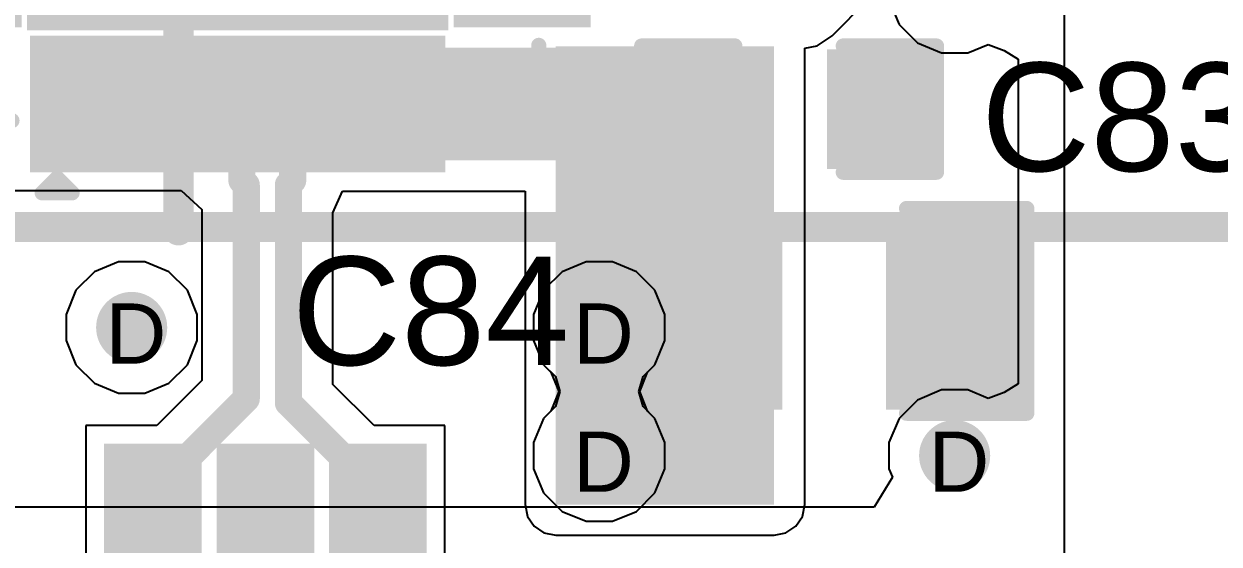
# Model space of a CAD drawing. Header units: inches. Extents: x -11 to 5428, y 0 to 5423.
# Drawn here: x 63.67 to 73.76, y 52.33 to 56.71 of the extents above; entities that cross this region are included whole.
import ezdxf

# ---------------------------------------------------------------- set-up
doc = ezdxf.new("R2010")
doc.units = ezdxf.units.IN
for name, color, linetype in [('Bottom Layer', 5, 'Continuous'), ('Dimension', 6, 'Continuous'), ('Drill Drawing', 1, 'Continuous'), ('GND', 16, 'Continuous'), ('PWR', 76, 'Continuous'), ('Top Layer', 1, 'Continuous'), ('Top Overlay', 2, 'Continuous'), ('Top Paste', 8, 'Continuous'), ('Top Solder', 216, 'Continuous'), ('Via Holes', 16, 'Continuous')]:
    doc.layers.add(name, color=color, linetype=linetype)
doc.styles.add('Arial', font='', dxfattribs={"height": 0.2})
doc.styles.get('Arial').set_extended_font_data('Arial')

# ---------------------------------------------------------------- blocks, each defined once
blk = doc.blocks.new('C___0603_24')
at = {"layer": 'Top Layer'}
for points in [[(-0.381, 0.444), (-0.381, -0.445), (-1.143, -0.445), (-1.143, 0.444)], [(1.143, 0.444), (1.143, -0.445), (0.381, -0.445), (0.381, 0.444)]]:
    blk.add_hatch(color=1, dxfattribs=at).paths.add_polyline_path(points)
at = {"layer": 'Top Paste'}
for points in [[(-0.381, 0.444), (-0.381, -0.445), (-1.143, -0.445), (-1.143, 0.444)], [(1.143, 0.444), (1.143, -0.445), (0.381, -0.445), (0.381, 0.444)]]:
    blk.add_hatch(color=8, dxfattribs=at).paths.add_polyline_path(points)
at = {"layer": 'Top Solder'}
for points in [[(-0.321, 0.504), (-0.321, -0.505), (-1.203, -0.505), (-1.203, 0.504)], [(1.203, 0.504), (1.203, -0.505), (0.321, -0.505), (0.321, 0.504)]]:
    blk.add_hatch(color=216, dxfattribs=at).paths.add_polyline_path(points)
at = {"layer": 'Top Overlay'}
for points in [[(-0.457, 0.533, 0.127, 0.127, 0), (-1.245, 0.533, 0.127, 0.127, 0)], [(-1.245, 0.533, 0.127, 0.127, 0), (-1.245, -0.533, 0.127, 0.127, 0)], [(1.245, 0.533, 0.127, 0.127, 0), (0.457, 0.533, 0.127, 0.127, 0)], [(1.245, 0.533, 0.127, 0.127, 0), (1.245, -0.533, 0.127, 0.127, 0)], [(-0.457, -0.533, 0.127, 0.127, 0), (-1.245, -0.533, 0.127, 0.127, 0)], [(1.245, -0.533, 0.127, 0.127, 0), (0.457, -0.533, 0.127, 0.127, 0)]]:
    blk.add_lwpolyline(points, format="xyseb", dxfattribs=at)
for points in [[(-1.276, 0.533, 0.0635, 0.0635, 1), (-1.213, 0.533, 0.0635, 0.0635, 1)], [(-1.276, 0.533, 0.0635, 0.0635, 1), (-1.213, 0.533, 0.0635, 0.0635, 1)], [(-0.489, 0.533, 0.0635, 0.0635, 1), (-0.425, 0.533, 0.0635, 0.0635, 1)], [(0.425, 0.533, 0.0635, 0.0635, 1), (0.489, 0.533, 0.0635, 0.0635, 1)], [(1.213, 0.533, 0.0635, 0.0635, 1), (1.276, 0.533, 0.0635, 0.0635, 1)], [(1.213, 0.533, 0.0635, 0.0635, 1), (1.276, 0.533, 0.0635, 0.0635, 1)], [(-1.276, -0.533, 0.0635, 0.0635, 1), (-1.213, -0.533, 0.0635, 0.0635, 1)], [(-1.276, -0.533, 0.0635, 0.0635, 1), (-1.213, -0.533, 0.0635, 0.0635, 1)], [(-0.489, -0.533, 0.0635, 0.0635, 1), (-0.425, -0.533, 0.0635, 0.0635, 1)], [(0.425, -0.533, 0.0635, 0.0635, 1), (0.489, -0.533, 0.0635, 0.0635, 1)], [(1.213, -0.533, 0.0635, 0.0635, 1), (1.276, -0.533, 0.0635, 0.0635, 1)], [(1.213, -0.533, 0.0635, 0.0635, 1), (1.276, -0.533, 0.0635, 0.0635, 1)]]:
    blk.add_lwpolyline(points, format="xyseb", close=True, dxfattribs=at)
blk = doc.blocks.new('C___0805_25')
at = {"layer": 'Top Layer'}
for points in [[(-1.524, 0.762), (-0.508, 0.762), (-0.508, -0.762), (-1.524, -0.762)], [(0.508, 0.762), (1.524, 0.762), (1.524, -0.762), (0.508, -0.762)]]:
    blk.add_hatch(color=1, dxfattribs=at).paths.add_polyline_path(points)
at = {"layer": 'Top Paste'}
for points in [[(-1.524, 0.762), (-0.508, 0.762), (-0.508, -0.762), (-1.524, -0.762)], [(0.508, 0.762), (1.524, 0.762), (1.524, -0.762), (0.508, -0.762)]]:
    blk.add_hatch(color=8, dxfattribs=at).paths.add_polyline_path(points)
at = {"layer": 'Top Solder'}
for points in [[(-1.594, 0.832), (-0.438, 0.832), (-0.438, -0.832), (-1.594, -0.832)], [(0.438, 0.832), (1.594, 0.832), (1.594, -0.832), (0.438, -0.832)]]:
    blk.add_hatch(color=216, dxfattribs=at).paths.add_polyline_path(points)
at = {"layer": 'Top Overlay'}
for points in [[(-1.626, 0.864, 0.127, 0.127, 0), (-1.626, -0.864, 0.127, 0.127, 0)], [(-0.61, 0.864, 0.127, 0.127, 0), (-1.626, 0.864, 0.127, 0.127, 0)], [(1.626, 0.864, 0.127, 0.127, 0), (0.61, 0.864, 0.127, 0.127, 0)], [(1.626, 0.864, 0.127, 0.127, 0), (1.626, -0.864, 0.127, 0.127, 0)], [(-0.61, -0.864, 0.127, 0.127, 0), (-1.626, -0.864, 0.127, 0.127, 0)], [(1.626, -0.864, 0.127, 0.127, 0), (0.61, -0.864, 0.127, 0.127, 0)]]:
    blk.add_lwpolyline(points, format="xyseb", dxfattribs=at)
for points in [[(-1.657, 0.864, 0.0635, 0.0635, 1), (-1.594, 0.864, 0.0635, 0.0635, 1)], [(-1.657, 0.864, 0.0635, 0.0635, 1), (-1.594, 0.864, 0.0635, 0.0635, 1)], [(-0.641, 0.864, 0.0635, 0.0635, 1), (-0.578, 0.864, 0.0635, 0.0635, 1)], [(0.578, 0.864, 0.0635, 0.0635, 1), (0.641, 0.864, 0.0635, 0.0635, 1)], [(1.594, 0.864, 0.0635, 0.0635, 1), (1.657, 0.864, 0.0635, 0.0635, 1)], [(1.594, 0.864, 0.0635, 0.0635, 1), (1.657, 0.864, 0.0635, 0.0635, 1)], [(-1.657, -0.864, 0.0635, 0.0635, 1), (-1.594, -0.864, 0.0635, 0.0635, 1)], [(-1.657, -0.864, 0.0635, 0.0635, 1), (-1.594, -0.864, 0.0635, 0.0635, 1)], [(-0.641, -0.864, 0.0635, 0.0635, 1), (-0.578, -0.864, 0.0635, 0.0635, 1)], [(0.578, -0.864, 0.0635, 0.0635, 1), (0.641, -0.864, 0.0635, 0.0635, 1)], [(1.594, -0.864, 0.0635, 0.0635, 1), (1.657, -0.864, 0.0635, 0.0635, 1)], [(1.594, -0.864, 0.0635, 0.0635, 1), (1.657, -0.864, 0.0635, 0.0635, 1)]]:
    blk.add_lwpolyline(points, format="xyseb", close=True, dxfattribs=at)
blk = doc.blocks.new('28_QFN__5_5___49')
at = {"layer": 'Top Layer'}
for points in [[(-1.65, 2.875), (-1.35, 2.875), (-1.35, 1.925), (-1.65, 1.925)], [(-1.15, 2.875), (-0.85, 2.875), (-0.85, 1.925), (-1.15, 1.925)], [(-0.65, 2.875), (-0.35, 2.875), (-0.35, 1.925), (-0.65, 1.925)], [(-0.15, 2.875), (0.15, 2.875), (0.15, 1.925), (-0.15, 1.925)], [(0.35, 2.875), (0.65, 2.875), (0.65, 1.925), (0.35, 1.925)], [(0.85, 2.875), (1.15, 2.875), (1.15, 1.925), (0.85, 1.925)], [(1.35, 2.875), (1.65, 2.875), (1.65, 1.925), (1.35, 1.925)], [(-2.875, 1.65), (-1.925, 1.65), (-1.925, 1.35), (-2.875, 1.35)], [(-1.675, 1.675), (1.675, 1.675), (1.675, -1.675), (-1.675, -1.675)], [(1.925, 1.65), (2.875, 1.65), (2.875, 1.35), (1.925, 1.35)], [(-2.875, 1.15), (-1.925, 1.15), (-1.925, 0.85), (-2.875, 0.85)], [(1.925, 1.15), (2.875, 1.15), (2.875, 0.85), (1.925, 0.85)], [(-2.875, 0.65), (-1.925, 0.65), (-1.925, 0.35), (-2.875, 0.35)], [(1.925, 0.65), (2.875, 0.65), (2.875, 0.35), (1.925, 0.35)], [(-2.875, 0.15), (-1.925, 0.15), (-1.925, -0.15), (-2.875, -0.15)], [(1.925, 0.15), (2.875, 0.15), (2.875, -0.15), (1.925, -0.15)], [(-2.875, -0.35), (-1.925, -0.35), (-1.925, -0.65), (-2.875, -0.65)], [(1.925, -0.35), (2.875, -0.35), (2.875, -0.65), (1.925, -0.65)], [(-2.875, -0.85), (-1.925, -0.85), (-1.925, -1.15), (-2.875, -1.15)], [(1.925, -0.85), (2.875, -0.85), (2.875, -1.15), (1.925, -1.15)], [(-2.875, -1.35), (-1.925, -1.35), (-1.925, -1.65), (-2.875, -1.65)], [(1.925, -1.35), (2.875, -1.35), (2.875, -1.65), (1.925, -1.65)], [(-1.65, -1.925), (-1.35, -1.925), (-1.35, -2.875), (-1.65, -2.875)], [(-1.15, -1.925), (-0.85, -1.925), (-0.85, -2.875), (-1.15, -2.875)], [(-0.65, -1.925), (-0.35, -1.925), (-0.35, -2.875), (-0.65, -2.875)], [(-0.15, -1.925), (0.15, -1.925), (0.15, -2.875), (-0.15, -2.875)], [(0.35, -1.925), (0.65, -1.925), (0.65, -2.875), (0.35, -2.875)], [(0.85, -1.925), (1.15, -1.925), (1.15, -2.875), (0.85, -2.875)], [(1.35, -1.925), (1.65, -1.925), (1.65, -2.875), (1.35, -2.875)]]:
    blk.add_hatch(color=1, dxfattribs=at).paths.add_polyline_path(points)
at = {"layer": 'Top Paste'}
for points in [[(-1.65, 2.875), (-1.35, 2.875), (-1.35, 1.925), (-1.65, 1.925)], [(-1.15, 2.875), (-0.85, 2.875), (-0.85, 1.925), (-1.15, 1.925)], [(-0.65, 2.875), (-0.35, 2.875), (-0.35, 1.925), (-0.65, 1.925)], [(-0.15, 2.875), (0.15, 2.875), (0.15, 1.925), (-0.15, 1.925)], [(0.35, 2.875), (0.65, 2.875), (0.65, 1.925), (0.35, 1.925)], [(0.85, 2.875), (1.15, 2.875), (1.15, 1.925), (0.85, 1.925)], [(1.35, 2.875), (1.65, 2.875), (1.65, 1.925), (1.35, 1.925)], [(-2.875, 1.65), (-1.925, 1.65), (-1.925, 1.35), (-2.875, 1.35)], [(-1.675, 1.675), (1.675, 1.675), (1.675, -1.675), (-1.675, -1.675)], [(1.925, 1.65), (2.875, 1.65), (2.875, 1.35), (1.925, 1.35)], [(-2.875, 1.15), (-1.925, 1.15), (-1.925, 0.85), (-2.875, 0.85)], [(1.925, 1.15), (2.875, 1.15), (2.875, 0.85), (1.925, 0.85)], [(-2.875, 0.65), (-1.925, 0.65), (-1.925, 0.35), (-2.875, 0.35)], [(1.925, 0.65), (2.875, 0.65), (2.875, 0.35), (1.925, 0.35)], [(-2.875, 0.15), (-1.925, 0.15), (-1.925, -0.15), (-2.875, -0.15)], [(1.925, 0.15), (2.875, 0.15), (2.875, -0.15), (1.925, -0.15)], [(-2.875, -0.35), (-1.925, -0.35), (-1.925, -0.65), (-2.875, -0.65)], [(1.925, -0.35), (2.875, -0.35), (2.875, -0.65), (1.925, -0.65)], [(-2.875, -0.85), (-1.925, -0.85), (-1.925, -1.15), (-2.875, -1.15)], [(1.925, -0.85), (2.875, -0.85), (2.875, -1.15), (1.925, -1.15)], [(-2.875, -1.35), (-1.925, -1.35), (-1.925, -1.65), (-2.875, -1.65)], [(1.925, -1.35), (2.875, -1.35), (2.875, -1.65), (1.925, -1.65)], [(-1.65, -1.925), (-1.35, -1.925), (-1.35, -2.875), (-1.65, -2.875)], [(-1.15, -1.925), (-0.85, -1.925), (-0.85, -2.875), (-1.15, -2.875)], [(-0.65, -1.925), (-0.35, -1.925), (-0.35, -2.875), (-0.65, -2.875)], [(-0.15, -1.925), (0.15, -1.925), (0.15, -2.875), (-0.15, -2.875)], [(0.35, -1.925), (0.65, -1.925), (0.65, -2.875), (0.35, -2.875)], [(0.85, -1.925), (1.15, -1.925), (1.15, -2.875), (0.85, -2.875)], [(1.35, -1.925), (1.65, -1.925), (1.65, -2.875), (1.35, -2.875)]]:
    blk.add_hatch(color=8, dxfattribs=at).paths.add_polyline_path(points)
at = {"layer": 'Top Solder'}
for points in [[(-1.752, 2.977), (-1.248, 2.977), (-1.248, 1.823), (-1.752, 1.823)], [(-1.252, 2.977), (-0.748, 2.977), (-0.748, 1.823), (-1.252, 1.823)], [(-0.752, 2.977), (-0.248, 2.977), (-0.248, 1.823), (-0.752, 1.823)], [(-0.252, 2.977), (0.252, 2.977), (0.252, 1.823), (-0.252, 1.823)], [(0.248, 2.977), (0.752, 2.977), (0.752, 1.823), (0.248, 1.823)], [(0.748, 2.977), (1.252, 2.977), (1.252, 1.823), (0.748, 1.823)], [(1.248, 2.977), (1.752, 2.977), (1.752, 1.823), (1.248, 1.823)], [(-2.977, 1.752), (-1.823, 1.752), (-1.823, 1.248), (-2.977, 1.248)], [(-1.777, 1.777), (1.777, 1.777), (1.777, -1.777), (-1.777, -1.777)], [(1.823, 1.752), (2.977, 1.752), (2.977, 1.248), (1.823, 1.248)], [(-2.977, 1.252), (-1.823, 1.252), (-1.823, 0.748), (-2.977, 0.748)], [(1.823, 1.252), (2.977, 1.252), (2.977, 0.748), (1.823, 0.748)], [(-2.977, 0.752), (-1.823, 0.752), (-1.823, 0.248), (-2.977, 0.248)], [(1.823, 0.752), (2.977, 0.752), (2.977, 0.248), (1.823, 0.248)], [(-2.977, 0.252), (-1.823, 0.252), (-1.823, -0.252), (-2.977, -0.252)], [(1.823, 0.252), (2.977, 0.252), (2.977, -0.252), (1.823, -0.252)], [(-2.977, -0.248), (-1.823, -0.248), (-1.823, -0.752), (-2.977, -0.752)], [(1.823, -0.248), (2.977, -0.248), (2.977, -0.752), (1.823, -0.752)], [(-2.977, -0.748), (-1.823, -0.748), (-1.823, -1.252), (-2.977, -1.252)], [(1.823, -0.748), (2.977, -0.748), (2.977, -1.252), (1.823, -1.252)], [(-2.977, -1.248), (-1.823, -1.248), (-1.823, -1.752), (-2.977, -1.752)], [(1.823, -1.248), (2.977, -1.248), (2.977, -1.752), (1.823, -1.752)], [(-1.752, -1.823), (-1.248, -1.823), (-1.248, -2.977), (-1.752, -2.977)], [(-1.252, -1.823), (-0.748, -1.823), (-0.748, -2.977), (-1.252, -2.977)], [(-0.752, -1.823), (-0.248, -1.823), (-0.248, -2.977), (-0.752, -2.977)], [(-0.252, -1.823), (0.252, -1.823), (0.252, -2.977), (-0.252, -2.977)], [(0.248, -1.823), (0.752, -1.823), (0.752, -2.977), (0.248, -2.977)], [(0.748, -1.823), (1.252, -1.823), (1.252, -2.977), (0.748, -2.977)], [(1.248, -1.823), (1.752, -1.823), (1.752, -2.977), (1.248, -2.977)]]:
    blk.add_hatch(color=216, dxfattribs=at).paths.add_polyline_path(points)
at = {"layer": 'Top Overlay'}
for points in [[(-2.54, 2.54, 0.127, 0.127, 0), (-1.905, 2.54, 0.127, 0.127, 0)], [(-2.54, 2.54, 0.127, 0.127, 0), (-2.54, 1.905, 0.127, 0.127, 0)], [(1.905, 2.54, 0.127, 0.127, 0), (2.54, 2.54, 0.127, 0.127, 0)], [(2.54, 2.54, 0.127, 0.127, 0), (2.54, 1.905, 0.127, 0.127, 0)], [(-3.15, 1.651, 0.127, 0.127, 0), (-3.023, 1.524, 0.127, 0.127, 0)], [(-3.15, 1.651, 0.127, 0.127, 0), (-3.15, 1.397, 0.127, 0.127, 0)], [(-3.023, 1.524, 0.127, 0.127, 0), (-3.15, 1.397, 0.127, 0.127, 0)], [(-2.54, -1.905, 0.127, 0.127, 0), (-2.54, -2.54, 0.127, 0.127, 0)], [(2.54, -1.905, 0.127, 0.127, 0), (2.54, -2.54, 0.127, 0.127, 0)], [(-2.54, -2.54, 0.127, 0.127, 0), (-1.905, -2.54, 0.127, 0.127, 0)], [(1.905, -2.54, 0.127, 0.127, 0), (2.54, -2.54, 0.127, 0.127, 0)]]:
    blk.add_lwpolyline(points, format="xyseb", dxfattribs=at)
for points in [[(-2.572, 2.54, 0.0635, 0.0635, 1), (-2.508, 2.54, 0.0635, 0.0635, 1)], [(-2.572, 2.54, 0.0635, 0.0635, 1), (-2.508, 2.54, 0.0635, 0.0635, 1)], [(-1.937, 2.54, 0.0635, 0.0635, 1), (-1.873, 2.54, 0.0635, 0.0635, 1)], [(1.873, 2.54, 0.0635, 0.0635, 1), (1.937, 2.54, 0.0635, 0.0635, 1)], [(2.508, 2.54, 0.0635, 0.0635, 1), (2.572, 2.54, 0.0635, 0.0635, 1)], [(2.508, 2.54, 0.0635, 0.0635, 1), (2.572, 2.54, 0.0635, 0.0635, 1)], [(-2.572, 1.905, 0.0635, 0.0635, 1), (-2.508, 1.905, 0.0635, 0.0635, 1)], [(2.508, 1.905, 0.0635, 0.0635, 1), (2.572, 1.905, 0.0635, 0.0635, 1)], [(-3.181, 1.651, 0.0635, 0.0635, 1), (-3.118, 1.651, 0.0635, 0.0635, 1)], [(-3.181, 1.651, 0.0635, 0.0635, 1), (-3.118, 1.651, 0.0635, 0.0635, 1)], [(-3.054, 1.524, 0.0635, 0.0635, 1), (-2.991, 1.524, 0.0635, 0.0635, 1)], [(-3.054, 1.524, 0.0635, 0.0635, 1), (-2.991, 1.524, 0.0635, 0.0635, 1)], [(-3.181, 1.397, 0.0635, 0.0635, 1), (-3.118, 1.397, 0.0635, 0.0635, 1)], [(-3.181, 1.397, 0.0635, 0.0635, 1), (-3.118, 1.397, 0.0635, 0.0635, 1)], [(-2.572, -1.905, 0.0635, 0.0635, 1), (-2.508, -1.905, 0.0635, 0.0635, 1)], [(2.508, -1.905, 0.0635, 0.0635, 1), (2.572, -1.905, 0.0635, 0.0635, 1)], [(-2.572, -2.54, 0.0635, 0.0635, 1), (-2.508, -2.54, 0.0635, 0.0635, 1)], [(-2.572, -2.54, 0.0635, 0.0635, 1), (-2.508, -2.54, 0.0635, 0.0635, 1)], [(-1.937, -2.54, 0.0635, 0.0635, 1), (-1.873, -2.54, 0.0635, 0.0635, 1)], [(1.873, -2.54, 0.0635, 0.0635, 1), (1.937, -2.54, 0.0635, 0.0635, 1)], [(2.508, -2.54, 0.0635, 0.0635, 1), (2.572, -2.54, 0.0635, 0.0635, 1)], [(2.508, -2.54, 0.0635, 0.0635, 1), (2.572, -2.54, 0.0635, 0.0635, 1)]]:
    blk.add_lwpolyline(points, format="xyseb", close=True, dxfattribs=at)
blk = doc.blocks.new('SOT_23_6_54')
at = {"layer": 'Top Layer'}
for points in [[(-1.92, 1.26), (-0.7, 1.26), (-0.7, 0.64), (-1.92, 0.64)], [(0.7, 1.26), (1.92, 1.26), (1.92, 0.64), (0.7, 0.64)], [(-1.92, 0.31), (-0.7, 0.31), (-0.7, -0.31), (-1.92, -0.31)], [(0.7, 0.31), (1.92, 0.31), (1.92, -0.31), (0.7, -0.31)], [(-1.92, -0.64), (-0.7, -0.64), (-0.7, -1.26), (-1.92, -1.26)], [(0.7, -0.64), (1.92, -0.64), (1.92, -1.26), (0.7, -1.26)]]:
    blk.add_hatch(color=1, dxfattribs=at).paths.add_polyline_path(points)
at = {"layer": 'Top Paste'}
for points in [[(-1.92, 1.26), (-0.7, 1.26), (-0.7, 0.64), (-1.92, 0.64)], [(0.7, 1.26), (1.92, 1.26), (1.92, 0.64), (0.7, 0.64)], [(-1.92, 0.31), (-0.7, 0.31), (-0.7, -0.31), (-1.92, -0.31)], [(0.7, 0.31), (1.92, 0.31), (1.92, -0.31), (0.7, -0.31)], [(-1.92, -0.64), (-0.7, -0.64), (-0.7, -1.26), (-1.92, -1.26)], [(0.7, -0.64), (1.92, -0.64), (1.92, -1.26), (0.7, -1.26)]]:
    blk.add_hatch(color=8, dxfattribs=at).paths.add_polyline_path(points)
at = {"layer": 'Top Solder'}
for points in [[(-2.022, 1.362), (-0.598, 1.362), (-0.598, 0.538), (-2.022, 0.538)], [(0.598, 1.362), (2.022, 1.362), (2.022, 0.538), (0.598, 0.538)], [(-2.022, 0.412), (-0.598, 0.412), (-0.598, -0.412), (-2.022, -0.412)], [(0.598, 0.412), (2.022, 0.412), (2.022, -0.412), (0.598, -0.412)], [(-2.022, -0.538), (-0.598, -0.538), (-0.598, -1.362), (-2.022, -1.362)], [(0.598, -0.538), (2.022, -0.538), (2.022, -1.362), (0.598, -1.362)]]:
    blk.add_hatch(color=216, dxfattribs=at).paths.add_polyline_path(points)
at = {"layer": 'Top Overlay'}
for points in [[(-0.889, 1.524, 0.127, 0.127, 0), (0.864, 1.524, 0.127, 0.127, 0)], [(-0.889, 1.524, 0.127, 0.127, 0), (-0.889, 1.424, 0.127, 0.127, 0)], [(0.864, 1.524, 0.127, 0.127, 0), (0.864, 1.424, 0.127, 0.127, 0)], [(-2.184, 1.092, 0.127, 0.127, 0), (-2.057, 0.965, 0.127, 0.127, 0)], [(-2.184, 1.092, 0.127, 0.127, 0), (-2.184, 0.838, 0.127, 0.127, 0)], [(-2.057, 0.965, 0.127, 0.127, 0), (-2.184, 0.838, 0.127, 0.127, 0)], [(-0.889, -1.424, 0.127, 0.127, 0), (-0.889, -1.524, 0.127, 0.127, 0)], [(0.864, -1.424, 0.127, 0.127, 0), (0.864, -1.524, 0.127, 0.127, 0)], [(-0.889, -1.524, 0.127, 0.127, 0), (0.864, -1.524, 0.127, 0.127, 0)]]:
    blk.add_lwpolyline(points, format="xyseb", dxfattribs=at)
for points in [[(-0.921, 1.524, 0.0635, 0.0635, 1), (-0.857, 1.524, 0.0635, 0.0635, 1)], [(-0.921, 1.524, 0.0635, 0.0635, 1), (-0.857, 1.524, 0.0635, 0.0635, 1)], [(0.832, 1.524, 0.0635, 0.0635, 1), (0.895, 1.524, 0.0635, 0.0635, 1)], [(0.832, 1.524, 0.0635, 0.0635, 1), (0.895, 1.524, 0.0635, 0.0635, 1)], [(-0.921, 1.424, 0.0635, 0.0635, 1), (-0.857, 1.424, 0.0635, 0.0635, 1)], [(0.832, 1.424, 0.0635, 0.0635, 1), (0.895, 1.424, 0.0635, 0.0635, 1)], [(-2.216, 1.092, 0.0635, 0.0635, 1), (-2.153, 1.092, 0.0635, 0.0635, 1)], [(-2.216, 1.092, 0.0635, 0.0635, 1), (-2.153, 1.092, 0.0635, 0.0635, 1)], [(-2.089, 0.965, 0.0635, 0.0635, 1), (-2.026, 0.965, 0.0635, 0.0635, 1)], [(-2.089, 0.965, 0.0635, 0.0635, 1), (-2.026, 0.965, 0.0635, 0.0635, 1)], [(-2.216, 0.838, 0.0635, 0.0635, 1), (-2.153, 0.838, 0.0635, 0.0635, 1)], [(-2.216, 0.838, 0.0635, 0.0635, 1), (-2.153, 0.838, 0.0635, 0.0635, 1)], [(-0.921, -1.424, 0.0635, 0.0635, 1), (-0.857, -1.424, 0.0635, 0.0635, 1)], [(0.832, -1.424, 0.0635, 0.0635, 1), (0.895, -1.424, 0.0635, 0.0635, 1)], [(-0.921, -1.524, 0.0635, 0.0635, 1), (-0.857, -1.524, 0.0635, 0.0635, 1)], [(-0.921, -1.524, 0.0635, 0.0635, 1), (-0.857, -1.524, 0.0635, 0.0635, 1)], [(0.832, -1.524, 0.0635, 0.0635, 1), (0.895, -1.524, 0.0635, 0.0635, 1)], [(0.832, -1.524, 0.0635, 0.0635, 1), (0.895, -1.524, 0.0635, 0.0635, 1)]]:
    blk.add_lwpolyline(points, format="xyseb", close=True, dxfattribs=at)

msp = doc.modelspace()

# ---------------------------------------------------------------- hatches: boundary and pattern name
at = {"layer": 'Bottom Layer'}
h = msp.add_hatch(color=5, dxfattribs=at)
edge = h.paths.add_edge_path()
edge.add_arc((64.584, 54.153), 0.3, 0, 360)
h = msp.add_hatch(color=5, dxfattribs=at)
edge = h.paths.add_edge_path()
edge.add_arc((68.529, 54.153), 0.3, 0, 360)
h = msp.add_hatch(color=5, dxfattribs=at)
edge = h.paths.add_edge_path()
edge.add_arc((68.529, 53.072), 0.3, 0, 360)
h = msp.add_hatch(color=5, dxfattribs=at)
edge = h.paths.add_edge_path()
edge.add_arc((71.528, 53.072), 0.3, 0, 360)
at = {"layer": 'GND'}
h = msp.add_hatch(color=16, dxfattribs=at)
edge = h.paths.add_edge_path()
edge.add_arc((64.584, 54.153), 0.3, 0, 360)
h = msp.add_hatch(color=16, dxfattribs=at)
edge = h.paths.add_edge_path()
edge.add_arc((68.529, 54.153), 0.3, 0, 360)
h = msp.add_hatch(color=16, dxfattribs=at)
edge = h.paths.add_edge_path()
edge.add_arc((68.529, 53.072), 0.3, 0, 360)
h = msp.add_hatch(color=16, dxfattribs=at)
edge = h.paths.add_edge_path()
edge.add_arc((71.528, 53.072), 0.3, 0, 360)
at = {"layer": 'PWR'}
h = msp.add_hatch(color=76, dxfattribs=at)
edge = h.paths.add_edge_path()
edge.add_arc((64.584, 54.153), 0.3, 0, 360)
h = msp.add_hatch(color=76, dxfattribs=at)
edge = h.paths.add_edge_path()
edge.add_arc((68.529, 54.153), 0.3, 0, 360)
h = msp.add_hatch(color=76, dxfattribs=at)
edge = h.paths.add_edge_path()
edge.add_arc((68.529, 53.072), 0.3, 0, 360)
h = msp.add_hatch(color=76, dxfattribs=at)
edge = h.paths.add_edge_path()
edge.add_arc((71.528, 53.072), 0.3, 0, 360)
at = {"layer": 'Top Layer'}
for points in [[(66.363, 55.563), (69.75, 55.563), (69.75, 56.513), (66.363, 56.513)], [(68.162, 52.659), (70.004, 52.659), (70.004, 56.525), (68.162, 56.525)]]:
    msp.add_hatch(color=1, dxfattribs=at).paths.add_polyline_path(points)
h = msp.add_hatch(color=1, dxfattribs=at)
edge = h.paths.add_edge_path()
edge.add_arc((64.584, 54.153), 0.3, 0, 360)
h = msp.add_hatch(color=1, dxfattribs=at)
edge = h.paths.add_edge_path()
edge.add_arc((68.529, 54.153), 0.3, 0, 360)
h = msp.add_hatch(color=1, dxfattribs=at)
edge = h.paths.add_edge_path()
edge.add_arc((68.529, 53.072), 0.3, 0, 360)
h = msp.add_hatch(color=1, dxfattribs=at)
edge = h.paths.add_edge_path()
edge.add_arc((71.528, 53.072), 0.3, 0, 360)
at = {"layer": 'Via Holes'}
h = msp.add_hatch(color=7, dxfattribs=at)
edge = h.paths.add_edge_path()
edge.add_arc((64.584, 54.153), 0.15, 0, 360)
h = msp.add_hatch(color=7, dxfattribs=at)
edge = h.paths.add_edge_path()
edge.add_arc((68.529, 54.153), 0.15, 0, 360)
h = msp.add_hatch(color=7, dxfattribs=at)
edge = h.paths.add_edge_path()
edge.add_arc((68.529, 53.072), 0.15, 0, 360)
h = msp.add_hatch(color=7, dxfattribs=at)
edge = h.paths.add_edge_path()
edge.add_arc((71.528, 53.072), 0.15, 0, 360)

# ---------------------------------------------------------------- linework, layer by layer
at = {"layer": 'Bottom Layer'}
for p, q in [((68.419, 54.707), (68.216, 54.623)), ((68.64, 54.707), (68.419, 54.707)), ((68.843, 54.623), (68.64, 54.707)), ((68.216, 54.623), (68.06, 54.467)), ((68.999, 54.467), (68.843, 54.623)), ((68.06, 54.467), (67.975, 54.263)), ((69.083, 54.263), (68.999, 54.467)), ((67.975, 54.263), (67.975, 54.043)), ((69.083, 54.043), (69.083, 54.263)), ((67.975, 54.043), (68.06, 53.839)), ((68.999, 53.839), (69.083, 54.043)), ((68.06, 53.839), (68.16, 53.739)), ((68.899, 53.739), (68.999, 53.839)), ((68.16, 53.739), (68.196, 53.612)), ((68.863, 53.612), (68.899, 53.739)), ((68.196, 53.612), (68.16, 53.486)), ((68.899, 53.486), (68.863, 53.612)), ((68.16, 53.486), (68.06, 53.386)), ((68.999, 53.386), (68.899, 53.486)), ((68.06, 53.386), (67.975, 53.182)), ((69.083, 53.182), (68.999, 53.386)), ((67.975, 53.182), (67.975, 52.962)), ((69.083, 52.962), (69.083, 53.182)), ((67.975, 52.962), (68.06, 52.758)), ((68.999, 52.758), (69.083, 52.962)), ((68.06, 52.758), (68.216, 52.602)), ((68.843, 52.602), (68.999, 52.758)), ((68.216, 52.602), (68.419, 52.518)), ((68.64, 52.518), (68.843, 52.602)), ((68.419, 52.518), (68.64, 52.518))]:
    msp.add_line(p, q, dxfattribs=at)
at = {"layer": 'Dimension'}
msp.add_lwpolyline([(0, 55, 0.254, 0.254, 0), (344, 55, 0.254, 0.254, 0)], format="xyseb", dxfattribs=at)
at = {"layer": 'GND'}
for p, q in [((68.419, 54.707), (68.216, 54.623)), ((68.64, 54.707), (68.419, 54.707)), ((68.843, 54.623), (68.64, 54.707)), ((68.216, 54.623), (68.06, 54.467)), ((68.999, 54.467), (68.843, 54.623)), ((68.06, 54.467), (67.975, 54.263)), ((69.083, 54.263), (68.999, 54.467)), ((67.975, 54.263), (67.975, 54.043)), ((69.083, 54.043), (69.083, 54.263)), ((67.975, 54.043), (68.06, 53.839)), ((68.999, 53.839), (69.083, 54.043)), ((68.06, 53.839), (68.121, 53.777)), ((68.121, 53.777), (68.187, 53.612)), ((68.872, 53.612), (68.937, 53.777)), ((68.937, 53.777), (68.999, 53.839)), ((68.187, 53.612), (68.121, 53.447)), ((68.937, 53.447), (68.872, 53.612)), ((68.06, 53.386), (67.975, 53.182)), ((68.121, 53.447), (68.06, 53.386)), ((68.999, 53.386), (68.937, 53.447)), ((69.083, 53.182), (68.999, 53.386)), ((67.975, 53.182), (67.975, 52.962)), ((69.083, 52.962), (69.083, 53.182)), ((67.975, 52.962), (68.06, 52.758)), ((68.999, 52.758), (69.083, 52.962)), ((68.06, 52.758), (68.216, 52.602)), ((68.843, 52.602), (68.999, 52.758)), ((68.216, 52.602), (68.419, 52.518)), ((68.64, 52.518), (68.843, 52.602)), ((68.419, 52.518), (68.64, 52.518))]:
    msp.add_line(p, q, dxfattribs=at)
at = {"layer": 'PWR'}
for p, q in [((72.454, 52.248), (72.454, 60.503)), ((70.974, 56.913), (71.059, 56.709)), ((71.059, 56.709), (71.214, 56.553)), ((71.214, 56.553), (71.418, 56.469)), ((71.638, 56.469), (71.811, 56.541)), ((71.811, 56.541), (71.947, 56.489)), ((71.947, 56.489), (72.065, 56.417)), ((71.418, 56.469), (71.638, 56.469)), ((72.065, 56.417), (72.065, 53.678)), ((64.474, 54.707), (64.27, 54.623)), ((64.694, 54.707), (64.474, 54.707)), ((64.898, 54.623), (64.694, 54.707)), ((64.27, 54.623), (64.114, 54.467)), ((65.054, 54.467), (64.898, 54.623)), ((64.114, 54.467), (64.03, 54.263)), ((65.138, 54.263), (65.054, 54.467)), ((64.03, 54.263), (64.03, 54.043)), ((65.138, 54.043), (65.138, 54.263)), ((64.03, 54.043), (64.114, 53.839)), ((65.054, 53.839), (65.138, 54.043)), ((64.114, 53.839), (64.27, 53.683)), ((64.898, 53.683), (65.054, 53.839)), ((64.27, 53.683), (64.474, 53.599)), ((64.694, 53.599), (64.898, 53.683)), ((72.065, 53.678), (71.947, 53.606)), ((64.474, 53.599), (64.694, 53.599)), ((71.418, 53.626), (71.214, 53.541)), ((71.638, 53.626), (71.418, 53.626)), ((71.811, 53.554), (71.638, 53.626)), ((71.947, 53.606), (71.811, 53.554)), ((71.214, 53.541), (71.059, 53.386)), ((71.059, 53.386), (70.974, 53.182)), ((70.974, 53.182), (70.974, 52.962)), ((70.974, 52.962), (71.004, 52.89)), ((71.004, 52.89), (70.848, 52.636)), ((70.848, 52.636), (60.744, 52.636))]:
    msp.add_line(p, q, dxfattribs=at)
at = {"layer": 'Top Layer'}
for p, q in [((70.494, 56.614), (70.794, 56.914)), ((70.368, 56.53), (70.494, 56.614)), ((70.263, 56.509), (70.368, 56.53)), ((70.263, 52.659), (70.263, 56.509)), ((63.575, 55.309), (64.883, 55.309)), ((64.883, 55.309), (64.883, 55.309)), ((64.883, 55.309), (65.002, 55.309)), ((65.002, 55.309), (65.175, 55.148)), ((66.282, 55.121), (66.363, 55.304)), ((66.363, 55.304), (67.903, 55.304)), ((67.903, 55.304), (67.903, 52.659)), ((65.175, 55.148), (65.175, 53.707)), ((66.282, 53.672), (66.282, 55.121)), ((65.175, 53.707), (64.795, 53.326)), ((66.629, 53.326), (66.282, 53.672)), ((64.795, 53.326), (64.198, 53.326)), ((64.198, 53.326), (64.198, 51.598)), ((67.226, 53.326), (66.629, 53.326)), ((67.226, 51.598), (67.226, 53.326)), ((67.903, 52.659), (67.923, 52.56)), ((70.244, 52.56), (70.263, 52.659)), ((67.923, 52.56), (67.979, 52.476)), ((70.187, 52.476), (70.244, 52.56)), ((67.979, 52.476), (68.063, 52.42)), ((70.103, 52.42), (70.187, 52.476)), ((68.063, 52.42), (68.162, 52.4)), ((68.162, 52.4), (70.004, 52.4)), ((70.004, 52.4), (70.103, 52.42))]:
    msp.add_line(p, q, dxfattribs=at)
for points in [[(64.979, 56.038, 0.254, 0.254, 0), (64.979, 57.938, 0.254, 0.254, 0)], [(64.979, 54.972, 0.254, 0.254, 0), (64.979, 56.038, 0.254, 0.254, 0)], [(65.479, 56.038, 0.229, 0.229, 0), (65.514, 56.003, 0.229, 0.229, 0)], [(65.514, 55.393, 0.229, 0.229, 0), (65.514, 56.003, 0.229, 0.229, 0)], [(65.943, 56.003, 0.229, 0.229, 0), (65.979, 56.038, 0.229, 0.229, 0)], [(65.943, 55.393, 0.229, 0.229, 0), (65.943, 56.003, 0.229, 0.229, 0)], [(65.514, 55.393, 0.229, 0.229, 0), (65.551, 55.356, 0.229, 0.229, 0)], [(65.551, 53.551, 0.229, 0.229, 0), (65.551, 55.356, 0.229, 0.229, 0)], [(65.907, 55.356, 0.229, 0.229, 0), (65.943, 55.393, 0.229, 0.229, 0)], [(65.907, 53.517, 0.229, 0.229, 0), (65.907, 55.356, 0.229, 0.229, 0)], [(64.762, 52.762, 0.229, 0.229, 0), (65.551, 53.551, 0.229, 0.229, 0)], [(65.907, 53.517, 0.229, 0.229, 0), (66.662, 52.762, 0.229, 0.229, 0)], [(64.762, 52.462, 0.229, 0.229, 0), (64.762, 52.762, 0.229, 0.229, 0)], [(66.662, 52.462, 0.229, 0.229, 0), (66.662, 52.762, 0.229, 0.229, 0)], [(65.712, 51.852, 0.381, 0.381, 0), (65.712, 52.462, 0.381, 0.381, 0)]]:
    msp.add_lwpolyline(points, format="xyseb", dxfattribs=at)
for points in [[(64.915, 56.038, 0.127, 0.127, 1), (65.042, 56.038, 0.127, 0.127, 1)], [(64.915, 56.038, 0.127, 0.127, 1), (65.042, 56.038, 0.127, 0.127, 1)], [(65.422, 56.038, 0.114, 0.114, 1), (65.536, 56.038, 0.114, 0.114, 1)], [(65.457, 56.003, 0.114, 0.114, 1), (65.572, 56.003, 0.114, 0.114, 1)], [(65.457, 56.003, 0.114, 0.114, 1), (65.572, 56.003, 0.114, 0.114, 1)], [(65.886, 56.003, 0.114, 0.114, 1), (66, 56.003, 0.114, 0.114, 1)], [(65.886, 56.003, 0.114, 0.114, 1), (66, 56.003, 0.114, 0.114, 1)], [(65.922, 56.038, 0.114, 0.114, 1), (66.036, 56.038, 0.114, 0.114, 1)], [(65.457, 55.393, 0.114, 0.114, 1), (65.572, 55.393, 0.114, 0.114, 1)], [(65.457, 55.393, 0.114, 0.114, 1), (65.572, 55.393, 0.114, 0.114, 1)], [(65.494, 55.356, 0.114, 0.114, 1), (65.608, 55.356, 0.114, 0.114, 1)], [(65.494, 55.356, 0.114, 0.114, 1), (65.608, 55.356, 0.114, 0.114, 1)], [(65.849, 55.356, 0.114, 0.114, 1), (65.964, 55.356, 0.114, 0.114, 1)], [(65.849, 55.356, 0.114, 0.114, 1), (65.964, 55.356, 0.114, 0.114, 1)], [(65.886, 55.393, 0.114, 0.114, 1), (66, 55.393, 0.114, 0.114, 1)], [(65.886, 55.393, 0.114, 0.114, 1), (66, 55.393, 0.114, 0.114, 1)], [(64.915, 54.972, 0.127, 0.127, 1), (65.042, 54.972, 0.127, 0.127, 1)], [(65.494, 53.551, 0.114, 0.114, 1), (65.608, 53.551, 0.114, 0.114, 1)], [(65.494, 53.551, 0.114, 0.114, 1), (65.608, 53.551, 0.114, 0.114, 1)], [(65.849, 53.517, 0.114, 0.114, 1), (65.964, 53.517, 0.114, 0.114, 1)], [(65.849, 53.517, 0.114, 0.114, 1), (65.964, 53.517, 0.114, 0.114, 1)], [(64.704, 52.762, 0.114, 0.114, 1), (64.819, 52.762, 0.114, 0.114, 1)], [(64.704, 52.762, 0.114, 0.114, 1), (64.819, 52.762, 0.114, 0.114, 1)], [(66.604, 52.762, 0.114, 0.114, 1), (66.719, 52.762, 0.114, 0.114, 1)], [(66.604, 52.762, 0.114, 0.114, 1), (66.719, 52.762, 0.114, 0.114, 1)], [(65.616, 52.462, 0.191, 0.191, 1), (65.807, 52.462, 0.191, 0.191, 1)], [(64.704, 52.462, 0.114, 0.114, 1), (64.819, 52.462, 0.114, 0.114, 1)], [(66.604, 52.462, 0.114, 0.114, 1), (66.719, 52.462, 0.114, 0.114, 1)]]:
    msp.add_lwpolyline(points, format="xyseb", close=True, dxfattribs=at)

# ---------------------------------------------------------------- block references
for name, p, rotation in [('28_QFN__5_5___49', (65.479, 58.438), 90), ('C___0603_24', (70.131, 55.995), 180), ('C___0805_25', (70.512, 54.293), 180), ('SOT_23_6_54', (65.712, 51.152), 90)]:
    msp.add_blockref(name, p, dxfattribs=dict(rotation=rotation))

# ---------------------------------------------------------------- texts
at = {"layer": 'Drill Drawing', "style": 'Arial'}
for p in [(64.364, 53.848), (68.309, 53.848), (68.309, 52.767), (71.308, 52.767)]:
    msp.add_text('D', height=0.508, dxfattribs=at).set_placement(p)
at = {"layer": 'Top Overlay', "style": 'Arial'}
for s, p in [('C83', (71.751, 55.472)), ('C84', (65.935, 53.836))]:
    msp.add_text(s, height=0.9144, dxfattribs=at).set_placement(p)

doc.saveas('drawing.dxf')
